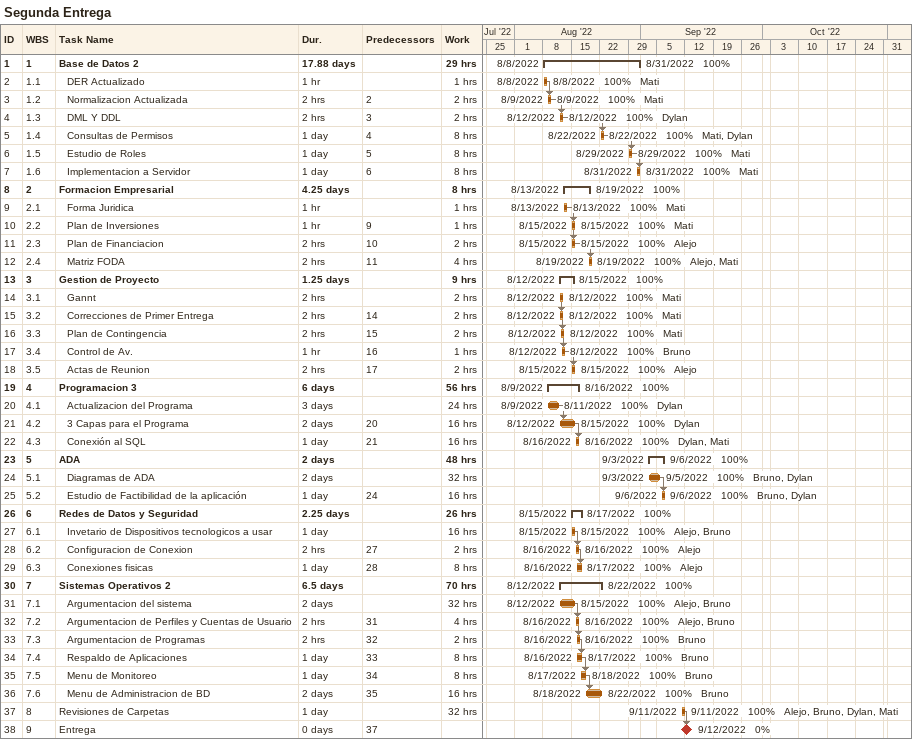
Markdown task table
Segunda Entrega

| ID | WBS | Task | Duration | Start | Finish | Predecessors | Resources | % complete | Work (h) |
|---|---|---|---|---|---|---|---|---|---|
| 1 | 1 | **Base de Datos 2** | 17.88d | 2022-08-08 | 2022-08-31 |  |  | 100 | 29 |
| 2 | 1.1 | DER Actualizado | 1h | 2022-08-08 | 2022-08-08 |  | Mati | 100 | 1 |
| 3 | 1.2 | Normalizacion Actualizada | 2h | 2022-08-09 | 2022-08-09 | 2 | Mati | 100 | 2 |
| 4 | 1.3 | DML Y DDL | 2h | 2022-08-12 | 2022-08-12 | 3 | Dylan | 100 | 2 |
| 5 | 1.4 | Consultas de Permisos | 1d | 2022-08-22 | 2022-08-22 | 4 | Mati, Dylan | 100 | 8 |
| 6 | 1.5 | Estudio de Roles | 1d | 2022-08-29 | 2022-08-29 | 5 | Mati | 100 | 8 |
| 7 | 1.6 | Implementacion a Servidor | 1d | 2022-08-31 | 2022-08-31 | 6 | Mati | 100 | 8 |
| 8 | 2 | **Formacion Empresarial** | 4.25d | 2022-08-13 | 2022-08-19 |  |  | 100 | 8 |
| 9 | 2.1 | Forma Juridica | 1h | 2022-08-13 | 2022-08-13 |  | Mati | 100 | 1 |
| 10 | 2.2 | Plan de Inversiones | 1h | 2022-08-15 | 2022-08-15 | 9 | Mati | 100 | 1 |
| 11 | 2.3 | Plan de Financiacion | 2h | 2022-08-15 | 2022-08-15 | 10 | Alejo | 100 | 2 |
| 12 | 2.4 | Matriz FODA | 2h | 2022-08-19 | 2022-08-19 | 11 | Alejo, Mati | 100 | 4 |
| 13 | 3 | **Gestion de Proyecto** | 1.25d | 2022-08-12 | 2022-08-15 |  |  | 100 | 9 |
| 14 | 3.1 | Gannt | 2h | 2022-08-12 | 2022-08-12 |  | Mati | 100 | 2 |
| 15 | 3.2 | Correcciones de Primer Entrega | 2h | 2022-08-12 | 2022-08-12 | 14 | Mati | 100 | 2 |
| 16 | 3.3 | Plan de Contingencia | 2h | 2022-08-12 | 2022-08-12 | 15 | Mati | 100 | 2 |
| 17 | 3.4 | Control de Av. | 1h | 2022-08-12 | 2022-08-12 | 16 | Bruno | 100 | 1 |
| 18 | 3.5 | Actas de Reunion | 2h | 2022-08-15 | 2022-08-15 | 17 | Alejo | 100 | 2 |
| 19 | 4 | **Programacion 3** | 6d | 2022-08-09 | 2022-08-16 |  |  | 100 | 56 |
| 20 | 4.1 | Actualizacion del Programa | 3d | 2022-08-09 | 2022-08-11 |  | Dylan | 100 | 24 |
| 21 | 4.2 | 3 Capas para el Programa | 2d | 2022-08-12 | 2022-08-15 | 20 | Dylan | 100 | 16 |
| 22 | 4.3 | Conexión al SQL | 1d | 2022-08-16 | 2022-08-16 | 21 | Dylan, Mati | 100 | 16 |
| 23 | 5 | **ADA** | 2d | 2022-09-03 | 2022-09-06 |  |  | 100 | 48 |
| 24 | 5.1 | Diagramas de ADA | 2d | 2022-09-03 | 2022-09-05 |  | Bruno, Dylan | 100 | 32 |
| 25 | 5.2 | Estudio de Factibilidad de la aplicación | 1d | 2022-09-06 | 2022-09-06 | 24 | Bruno, Dylan | 100 | 16 |
| 26 | 6 | **Redes de Datos y Seguridad** | 2.25d | 2022-08-15 | 2022-08-17 |  |  | 100 | 26 |
| 27 | 6.1 | Invetario de Dispositivos tecnologicos a usar | 1d | 2022-08-15 | 2022-08-15 |  | Alejo, Bruno | 100 | 16 |
| 28 | 6.2 | Configuracion de Conexion | 2h | 2022-08-16 | 2022-08-16 | 27 | Alejo | 100 | 2 |
| 29 | 6.3 | Conexiones fisicas | 1d | 2022-08-16 | 2022-08-17 | 28 | Alejo | 100 | 8 |
| 30 | 7 | **Sistemas Operativos 2** | 6.5d | 2022-08-12 | 2022-08-22 |  |  | 100 | 70 |
| 31 | 7.1 | Argumentacion del sistema | 2d | 2022-08-12 | 2022-08-15 |  | Alejo, Bruno | 100 | 32 |
| 32 | 7.2 | Argumentacion de Perfiles y Cuentas de Usuario | 2h | 2022-08-16 | 2022-08-16 | 31 | Alejo, Bruno | 100 | 4 |
| 33 | 7.3 | Argumentacion de Programas | 2h | 2022-08-16 | 2022-08-16 | 32 | Bruno | 100 | 2 |
| 34 | 7.4 | Respaldo de Aplicaciones | 1d | 2022-08-16 | 2022-08-17 | 33 | Bruno | 100 | 8 |
| 35 | 7.5 | Menu de Monitoreo | 1d | 2022-08-17 | 2022-08-18 | 34 | Bruno | 100 | 8 |
| 36 | 7.6 | Menu de Administracion de BD | 2d | 2022-08-18 | 2022-08-22 | 35 | Bruno | 100 | 16 |
| 37 | 8 | Revisiones de Carpetas | 1d | 2022-09-11 | 2022-09-11 |  | Alejo, Bruno, Dylan, Mati | 100 | 32 |
| 38 | 9 | Entrega | 0d | 2022-09-12 | 2022-09-12 | 37 |  | 0 |  |
